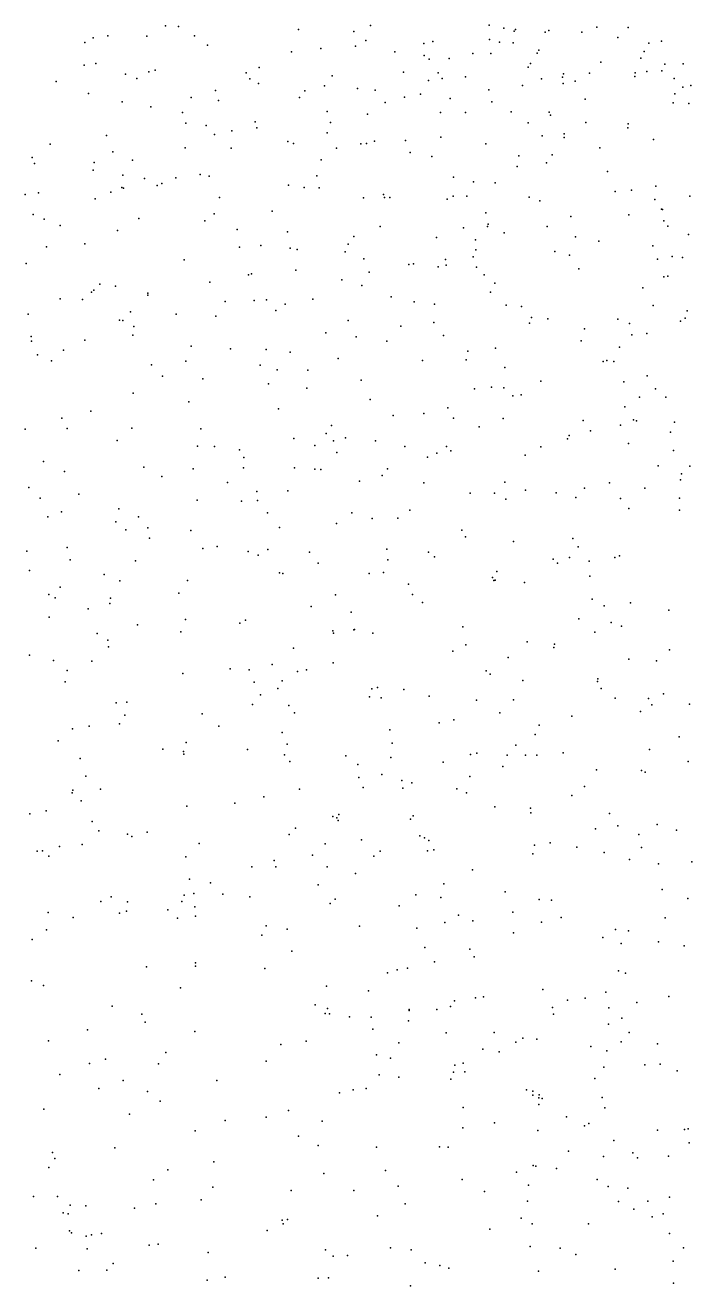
# Model space of a CAD drawing. Header units: metres. Extents: x -25 to 25, y -27.7 to 27.8.
# Drawn here: x 0.915 to 1.622, y -1.326 to 0.011 of the extents above; entities that cross this region are included whole.
import ezdxf

# ---------------------------------------------------------------- set-up
doc = ezdxf.new("R2010")
doc.units = ezdxf.units.M

msp = doc.modelspace()

# ---------------------------------------------------------------- linework, layer by layer
for p in [(1.0026, 0.0001, -7.661), (1.0636, 0.0107, -23.4432), (1.0775, 0.0102, -7.7325), (1.0944, 0.0004, 18.1904), (1.2045, 0.0071, 18.1273), (1.2634, 0.0048, -13.8699), (1.2809, 0.0111, -8.9092), (1.4069, 0.0115, -9.2109), (1.4224, 0.0085, -8.8446), (1.4334, 0.0052, 4.8404), (1.4349, 0.007, -8.4583), (1.4661, 0.004, -8.571), (1.4701, 0.0059, -8.6444), (1.5052, 0.0042, -9.7679), (1.5211, 0.0093, -9.5309), (1.5542, 0.0092, -26.7774), (0.978, -0.0069, 4.3519), (0.9871, -0.002, -9.9918), (1.0437, -0.0003, -0.958), (1.1081, -0.0098, 13.4801), (1.2283, -0.0131, 17.5155), (1.265, -0.0107, -8.9859), (1.276, -0.0048, 18.0697), (1.3376, -0.008, -8.0684), (1.347, -0.0058, -8.9291), (1.4071, -0.0038, -9.0453), (1.4177, -0.0064, -8.2734), (1.4323, -0.0071, -4.2355), (1.5433, -0.0015, 4.2308), (1.576, -0.0076, 18.8174), (1.5896, -0.0054, -8.7671), (1.1972, -0.0166, 17.6783), (1.3068, -0.0167, -7.9821), (1.338, -0.0205, -9.0447), (1.3434, -0.0247, 9.9641), (1.3643, -0.024, 18.0331), (1.3897, -0.0186, 19.6789), (1.4085, -0.0187, -8.1731), (1.4576, -0.0181, -9.8877), (1.4597, -0.0151, -6.3452), (1.5677, -0.0234, -13.7954), (1.5712, -0.0163, -9.6915), (0.9775, -0.0308, -13.8151), (0.9899, -0.0291, 18.2482), (1.0459, -0.0379, 19.5729), (1.0526, -0.0363, -9.9934), (1.1491, -0.0392, -15.141), (1.1629, -0.0335, -13.8647), (1.316, -0.0382, -4.7555), (1.3528, -0.0392, -9.9585), (1.4483, -0.033, 18.1995), (1.4507, -0.029, -9.3693), (1.4857, -0.0401, -8.3223), (1.5133, -0.0394, -8.3908), (1.5252, -0.0277, -8.4856), (1.5617, -0.0389, 19.1091), (1.5739, -0.0375, -8.5762), (1.59, -0.0368, 7.6508), (1.5932, -0.0297, 13.0418), (1.6126, -0.0294, 17.9507), (0.9476, -0.0484, -7.5653), (1.0214, -0.0404, 23.3934), (1.0334, -0.0452, -9.0903), (1.153, -0.0453, 4.0796), (1.1623, -0.0504, -24.3046), (1.2324, -0.0528, -7.8318), (1.2405, -0.0423, 17.8775), (1.3425, -0.0473, -4.4668), (1.357, -0.0451, -9.2044), (1.3818, -0.0432, -9.1082), (1.4422, -0.0525, -5.3877), (1.4622, -0.0454, -6.059), (1.4845, -0.0435, 18.513), (1.4854, -0.0502, 17.3296), (1.4979, -0.0479, 9.5704), (1.5612, -0.043, -9.779), (1.6029, -0.045, -6.8361), (1.6206, -0.0525, -9.6055), (0.9821, -0.0609, -9.1456), (1.091, -0.0652, 19.4083), (1.1168, -0.0578, 19.6105), (1.2059, -0.0653, -9.9922), (1.2114, -0.0583, 18.0551), (1.2672, -0.0558, -9.069), (1.2859, -0.0576, -9.9736), (1.3171, -0.065, -1.0496), (1.3341, -0.0617, 18.0829), (1.3654, -0.0662, 13.1997), (1.4065, -0.0571, -9.2873), (1.6036, -0.0615, -9.4954), (1.6121, -0.0544, 9.3677), (1.0176, -0.0698, 19.5594), (1.0482, -0.075, 17.5746), (1.1198, -0.0684, 17.4008), (1.2352, -0.08, 19.1595), (1.2966, -0.0704, 19.3144), (1.4096, -0.0698, -8.0713), (1.5088, -0.0669, 19.3594), (1.6018, -0.0708, -8.4653), (1.6187, -0.0715, -9.8205), (1.0817, -0.0813, 17.8052), (1.0852, -0.0926, 19.7811), (1.1588, -0.0909, 23.4814), (1.2387, -0.0918, 18.9223), (1.2779, -0.083, -4.9305), (1.3552, -0.0813, 18.7789), (1.3816, -0.0813, -7.9914), (1.4302, -0.0806, -28.4608), (1.4482, -0.092, -13.8603), (1.4704, -0.0807, 19.5092), (1.472, -0.084, -9.9499), (1.5094, -0.0917, 9.7322), (1.5541, -0.0931, -13.8113), (1.0011, -0.1054, 19.0383), (1.1066, -0.0948, -9.1105), (1.1156, -0.1045, -26.1317), (1.1339, -0.1005, -10.0173), (1.1606, -0.0974, 7.6989), (1.235, -0.1027, -9.1272), (1.4629, -0.1058, -2.2693), (1.4864, -0.1039, 10.6954), (1.5539, -0.0975, 4.7908), (0.9413, -0.1149, 18.2657), (1.0846, -0.1188, 18.8208), (1.1334, -0.1191, -7.6571), (1.1933, -0.1119, -13.8827), (1.1993, -0.114, 19.6356), (1.245, -0.1191, 18.2268), (1.2709, -0.1144, 18.5908), (1.2767, -0.114, 13.3204), (1.2851, -0.1117, -13.887), (1.3182, -0.1109, -7.8558), (1.3556, -0.1074, 17.9484), (1.4033, -0.1144, -23.9245), (1.4863, -0.1075, 23.6005), (1.5241, -0.1185, -9.3332), (1.5812, -0.1099, -9.9298), (0.9224, -0.1288, 19.4821), (1.0079, -0.1229, 18.158), (1.0287, -0.1317, 4.5388), (1.2288, -0.1315, 18.3905), (1.323, -0.1236, -5.1937), (1.3461, -0.1277, 19.6685), (1.4384, -0.1271, -8), (1.4738, -0.1261, -8.0629), (0.9247, -0.1353, 4.2279), (0.9868, -0.1425, 18.6629), (0.9879, -0.1343, -13.8401), (1.1004, -0.1469, -13.8784), (1.4364, -0.1385, -10.0149), (1.4678, -0.1347, 17.893), (1.5322, -0.1437, -8.1191), (1.0185, -0.1476, -9.1761), (1.0412, -0.1512, -7.5476), (1.0549, -0.1586, -23.0396), (1.0599, -0.1564, 18.3753), (1.0745, -0.1505, 18.0053), (1.11, -0.1487, -9.174), (1.1939, -0.1584, -10.0408), (1.224, -0.1485, -9.1884), (1.369, -0.1497, -24.5035), (1.3901, -0.1549, -14.917), (1.4131, -0.1559, -9.2509), (1.5835, -0.1593, 17.277), (0.9149, -0.1682, 19.8411), (0.9289, -0.1665, -9.2071), (0.9891, -0.1728, -7.4972), (1.0058, -0.1657, 18.0645), (1.0173, -0.1609, 13.8778), (1.0192, -0.1615, 23.5168), (1.121, -0.1715, 19.602), (1.2106, -0.1607, -21.9649), (1.2265, -0.161, 17.8991), (1.2735, -0.1718, -1.3934), (1.2947, -0.1683, -7.7555), (1.296, -0.1714, -4.3704), (1.3014, -0.1713, -1.182), (1.3623, -0.1731, -13.884), (1.3688, -0.1701, 23.7232), (1.3831, -0.1701, 17.8552), (1.4494, -0.1711, 19.6677), (1.5405, -0.1651, 19.6769), (1.5577, -0.1635, -10.0232), (1.5824, -0.1734, 17.8385), (1.6198, -0.1698, -8.2173), (1.1768, -0.1858, -4.8302), (1.4605, -0.175, -7.936), (1.5896, -0.1838, -24.1543), (1.5906, -0.1842, 4.3143), (0.9233, -0.1893, 4.0725), (0.9349, -0.1944, -24.9324), (1.0354, -0.1938, 17.9419), (1.1054, -0.1961, 13.7033), (1.1152, -0.1886, -10.0637), (1.4035, -0.1876, 17.2444), (1.4058, -0.1997, -10.0738), (1.4933, -0.1916, -10.0618), (1.5549, -0.1898, -13.8204), (1.5921, -0.196, 7.6547), (0.952, -0.2011, 17.3308), (1.0126, -0.2063, -13.8594), (1.1396, -0.2054, -7.5852), (1.1931, -0.2078, 4.0102), (1.2635, -0.2128, 19.7907), (1.2913, -0.2023, -1.9129), (1.3511, -0.2137, 19.6429), (1.3798, -0.2034, -4.2033), (1.4052, -0.2021, -7.8363), (1.4226, -0.2088, -9.3037), (1.4684, -0.2021, 17.7885), (1.4985, -0.2131, -9.3216), (1.5964, -0.2019, -6.4399), (1.6183, -0.2108, -13.7845), (0.9373, -0.2237, 18.0481), (0.9782, -0.2205, -10.044), (1.1421, -0.2239, 17.8155), (1.1647, -0.2222, 23.751), (1.1957, -0.2251, -28.5178), (1.2034, -0.2266, 4.7612), (1.2575, -0.221, 19.6293), (1.3923, -0.2162, -23.6114), (1.3926, -0.2268, 17.7423), (1.523, -0.2176, -7.9664), (1.5803, -0.2226, -8.0535), (1.0833, -0.2374, -9.265), (1.254, -0.2289, -1.751), (1.274, -0.2366, 23.8665), (1.3605, -0.2373, 13.368), (1.3898, -0.2343, -6.1186), (1.4766, -0.2285, -13.8689), (1.4919, -0.2325, -7.8964), (1.5855, -0.2369, 19.7647), (1.601, -0.2338, -24.6011), (1.6117, -0.2349, 19.6512), (0.9158, -0.2413, -13.8108), (1.1518, -0.2534, -4.5723), (1.1548, -0.2525, -10.0922), (1.202, -0.2484, -23.1713), (1.2797, -0.2506, -9.3193), (1.3216, -0.2426, -5.4942), (1.3265, -0.2418, -5.7631), (1.3527, -0.2449, -7.7211), (1.3614, -0.2431, -13.8885), (1.3935, -0.2454, -2.1978), (1.4016, -0.2535, -24.8187), (1.5018, -0.2471, -10.1284), (0.994, -0.2635, -7.4375), (1.0105, -0.2656, -9.2717), (1.1108, -0.2612, -7.5178), (1.2505, -0.2587, -7.6308), (1.2717, -0.2649, -13.903), (1.413, -0.2623, -7.7645), (1.5697, -0.2674, 10.2949), (1.5921, -0.2557, -6.9724), (1.5964, -0.2549, 10.0711), (0.9519, -0.279, -15.388), (0.9758, -0.2795, 17.8611), (0.9851, -0.2717, -25.2178), (0.9877, -0.2698, 14.151), (1.045, -0.2728, -13.8795), (1.045, -0.2751, 17.7738), (1.1578, -0.2807, -9.3212), (1.1706, -0.2801, 17.6991), (1.2198, -0.2792, 13.6146), (1.3029, -0.2768, -10.1178), (1.4082, -0.2718, -26.234), (1.0266, -0.2926, 19.8113), (1.1268, -0.2816, -5.0231), (1.1807, -0.2914, -5.2328), (1.1905, -0.2846, -7.5611), (1.3275, -0.2821, -9.3603), (1.3488, -0.2846, 7.648), (1.4249, -0.2855, 17.669), (1.4412, -0.2871, -9.3845), (1.5806, -0.2859, 10.4483), (1.6167, -0.2918, -13.7875), (0.9179, -0.2951, 14.3213), (1.0148, -0.3016, 19.5011), (1.0185, -0.3018, 23.7474), (1.0751, -0.2952, -10.0998), (1.1169, -0.2974, 4.6496), (1.2573, -0.302, 17.6444), (1.3481, -0.3041, -25.1023), (1.4496, -0.3047, -28.5772), (1.4519, -0.2988, 19.6305), (1.4689, -0.3, -10.1668), (1.5433, -0.3004, 24.0208), (1.5555, -0.3051, -7.8784), (1.6099, -0.3025, 10.8567), (1.6146, -0.2993, -6.7656), (0.9213, -0.319, -13.8167), (1.0291, -0.3173, -9.3279), (1.0302, -0.3084, 7.652), (1.2336, -0.3149, -9.3791), (1.2657, -0.3191, 19.607), (1.3133, -0.3079, 4.0566), (1.3586, -0.3178, -10.1496), (1.5079, -0.3109, -7.1312), (1.5581, -0.3171, 13.3075), (1.5742, -0.3157, -22.0111), (0.9216, -0.324, -25.6607), (0.9556, -0.3335, 19.4427), (0.9781, -0.3229, -7.3912), (1.0908, -0.329, -13.8881), (1.1327, -0.3318, 17.1417), (1.1704, -0.3328, -7.507), (1.2983, -0.3239, -7.6063), (1.3844, -0.3343, -6.2976), (1.4136, -0.3314, 19.804), (1.5043, -0.3234, -14.8211), (1.5449, -0.3301, 17.6364), (0.9278, -0.3382, 17.8159), (0.9427, -0.3447, 17.2012), (1.0852, -0.3449, -7.4442), (1.1958, -0.3355, -13.9014), (1.2469, -0.3422, -7.5526), (1.336, -0.3442, 17.5959), (1.3823, -0.3437, -9.4335), (1.5276, -0.3454, -9.4357), (1.5316, -0.3443, 4.8153), (1.5392, -0.3454, -7.804), (1.0488, -0.3488, -4.7462), (1.0605, -0.3609, -9.3788), (1.1641, -0.3492, -9.3958), (1.1819, -0.3541, -5.3917), (1.2145, -0.3547, -0.9657), (1.4233, -0.3518, 13.4507), (1.5744, -0.3605, -10.265), (1.1032, -0.3639, -4.4622), (1.173, -0.3692, -5.8706), (1.2136, -0.3736, -10.1592), (1.2712, -0.3652, -1.2166), (1.3912, -0.3745, -13.8902), (1.4095, -0.3727, 17.1456), (1.4224, -0.3733, -2.3489), (1.4617, -0.3663, -9.46), (1.5498, -0.3669, 4.3677), (1.5834, -0.3744, 17.1606), (1.0294, -0.379, -10.1137), (1.2807, -0.3859, -26.0836), (1.4318, -0.3817, -7.6572), (1.4408, -0.3809, 19.5918), (1.5663, -0.3833, 19.8247), (1.5943, -0.3834, -3.9174), (0.9845, -0.398, -9.3737), (1.0885, -0.3883, 19.4986), (1.1833, -0.3958, -7.4726), (1.3376, -0.4007, 13.6182), (1.3631, -0.3945, -10.2126), (1.5509, -0.3935, 19.6052), (0.9538, -0.4054, -13.8286), (1.2397, -0.4132, 17.5478), (1.3049, -0.4026, -13.897), (1.3692, -0.4056, -7.59), (1.4217, -0.4059, -7.3106), (1.5064, -0.4081, -6.6779), (1.546, -0.413, -9.48), (1.56, -0.4073, -7.7576), (1.5632, -0.4085, -13.8165), (1.6034, -0.4099, 11.4126), (0.9149, -0.4173, -7.3327), (0.9594, -0.4165, -10.0976), (1.0281, -0.4163, -13.8662), (1.101, -0.4168, 24.0082), (1.1998, -0.4272, -6.2339), (1.234, -0.4219, -9.4744), (1.2546, -0.4266, -7.4969), (1.3964, -0.4149, -9.4885), (1.4898, -0.4275, -10.2919), (1.4916, -0.424, -7.6727), (1.5142, -0.419, -7.5627), (1.599, -0.4205, 10.9953), (1.0124, -0.4291, 4.5247), (1.0974, -0.4352, -0.8929), (1.1156, -0.4355, -5.5362), (1.1422, -0.4393, 17.5594), (1.222, -0.4347, 19.5122), (1.2418, -0.4295, 19.82), (1.2864, -0.4295, -2.0523), (1.3173, -0.4358, 17.5242), (1.3615, -0.4358, -23.2469), (1.3663, -0.4401, 19.5436), (1.4616, -0.4359, -22.2086), (1.5547, -0.4325, 17.5707), (1.6023, -0.4399, -26.2947), (0.9344, -0.4514, -9.3805), (1.1467, -0.4473, 19.4746), (1.2452, -0.442, -1.3569), (1.3414, -0.4471, -7.5352), (1.3513, -0.4428, -4.0774), (1.4452, -0.445, -7.6167), (0.9564, -0.462, 3.889), (1.0405, -0.4576, -4.5684), (1.0596, -0.4676, -7.3719), (1.0931, -0.4595, -10.1552), (1.1465, -0.4583, 4.6989), (1.2003, -0.4584, -10.1984), (1.2221, -0.4598, -1.572), (1.2284, -0.4602, -13.8916), (1.2935, -0.4664, -9.5158), (1.2989, -0.4594, -15.0309), (1.5862, -0.4563, -10.3798), (1.6109, -0.4648, -2.6401), (1.6195, -0.4564, 11.7333), (0.9186, -0.479, -10.0627), (1.1293, -0.4737, -13.8764), (1.2694, -0.4725, -10.2225), (1.3377, -0.4741, -10.2444), (1.4236, -0.4736, -10.2907), (1.508, -0.4798, -10.3564), (1.5343, -0.4742, 19.5471), (1.5718, -0.4797, 13.4952), (1.6096, -0.4711, -7.7509), (0.9306, -0.4903, 23.9133), (0.9717, -0.4863, 17.6189), (1.0973, -0.4927, 19.4178), (1.1443, -0.4936, -15.1725), (1.1605, -0.4834, -25.6162), (1.1612, -0.493, 24.1371), (1.1932, -0.4827, -7.4209), (1.3866, -0.485, 17.4966), (1.4125, -0.485, -7.4673), (1.4244, -0.4916, -9.5418), (1.4454, -0.4821, 19.8542), (1.4779, -0.4849, -13.8525), (1.4989, -0.4898, -7.6265), (1.546, -0.4909, 11.2249), (1.6088, -0.4905, -9.5194), (0.9532, -0.5051, -13.807), (1.014, -0.5019, 14.3465), (1.1718, -0.5059, 3.9614), (1.2612, -0.506, 7.6762), (1.3227, -0.5033, 19.484), (1.5549, -0.5016, -13.8021), (1.6088, -0.5031, 17.5384), (0.9388, -0.5103, -7.3145), (1.011, -0.5156, -6.002), (1.0349, -0.5103, -9.4746), (1.1844, -0.5216, 17.0037), (1.245, -0.5173, 4.8029), (1.2827, -0.5121, 13.8763), (1.31, -0.5118, -7.475), (1.0217, -0.5241, -10.1204), (1.045, -0.5219, -28.5355), (1.0468, -0.533, -13.8518), (1.0906, -0.5249, 17.5094), (1.3778, -0.5245, 4.9155), (1.3816, -0.5316, -7.5064), (1.4956, -0.5331, -9.5666), (0.9165, -0.5466, -22.671), (0.9592, -0.5429, -5.7099), (1.1034, -0.544, -10.1671), (1.1185, -0.5416, 14.2286), (1.1512, -0.547, -22.8504), (1.172, -0.5448, 17.4716), (1.2163, -0.5479, -10.2436), (1.2983, -0.5445, 4.0843), (1.3425, -0.5479, -10.3017), (1.4328, -0.5364, -26.1121), (1.5014, -0.5421, 11.3912), (0.9624, -0.5559, 19.2481), (1.0317, -0.5571, -6.158), (1.162, -0.551, -13.866), (1.2255, -0.5595, -6.4847), (1.2994, -0.5559, -6.7095), (1.3488, -0.5526, -2.2229), (1.4747, -0.5552, -14.8986), (1.4794, -0.5593, 13.6966), (1.4919, -0.5536, -7.5685), (1.5128, -0.5572, -28.6293), (1.5402, -0.5536, 4.4251), (1.545, -0.5515, -7.6199), (0.9196, -0.5672, -10.0532), (0.9987, -0.5714, 19.8214), (1.1847, -0.5696, -25.8313), (1.1882, -0.5704, -7.3776), (1.2796, -0.5704, -6.9962), (1.2948, -0.5694, -9.5892), (1.4103, -0.5746, 17.4434), (1.4149, -0.5684, -9.592), (1.5135, -0.5734, -3.9242), (0.9519, -0.5851, -9.4769), (1.0152, -0.5783, -7.32), (1.0868, -0.5779, 19.3337), (1.3214, -0.5817, -1.1067), (1.4119, -0.578, -13.8469), (1.4133, -0.5775, -10.37), (1.4445, -0.5798, 24.2842), (0.94, -0.5928, 19.1622), (0.9467, -0.5962, 24.0603), (1.0053, -0.5965, 16.9706), (1.0777, -0.5913, -9.5488), (1.2439, -0.5932, -13.866), (1.3256, -0.5927, -13.8561), (1.3363, -0.6011, -7.4347), (1.516, -0.5977, -13.7984), (1.5566, -0.6014, 17.4619), (0.9815, -0.6079, -4.8546), (1.0047, -0.6023, -9.5272), (1.218, -0.6053, 19.3633), (1.2604, -0.6115, 17.4234), (1.5289, -0.6047, -10.4638), (1.5973, -0.6093, 19.5064), (0.9403, -0.6168, -13.7592), (1.034, -0.625, -10.1082), (1.085, -0.6191, 17.4707), (1.1425, -0.6231, -22.2848), (1.1485, -0.6198, -10.1943), (1.379, -0.627, -9.617), (1.5021, -0.6187, 19.4394), (1.5363, -0.6223, 11.8941), (1.5471, -0.6263, 17.0217), (0.9912, -0.634, 14.5353), (1.0025, -0.6413, -13.7807), (1.0798, -0.6322, -7.3251), (1.2411, -0.6312, -1.4758), (1.2418, -0.6336, -7.3757), (1.2633, -0.6301, -10.2704), (1.2639, -0.6299, -7.292), (1.2836, -0.6339, -9.6154), (1.5189, -0.6326, -2.5266), (1.0033, -0.6482, 19.1809), (1.1993, -0.6495, 7.7013), (1.3683, -0.6529, 7.7353), (1.3821, -0.646, 19.3722), (1.4473, -0.6428, 13.876), (1.4756, -0.6489, 11.7471), (1.4761, -0.6455, -7.5001), (1.5982, -0.6513, 4.8781), (0.9194, -0.657, -5.4723), (0.9449, -0.6627, 4.4984), (0.9855, -0.6633, -7.2978), (1.1768, -0.667, -7.3448), (1.2415, -0.6651, -1.7658), (1.4271, -0.6597, -13.7945), (1.5551, -0.6613, -7.5556), (1.5843, -0.6631, -23.3106), (0.9594, -0.6734, 17.5287), (1.0821, -0.6766, -10.1282), (1.1323, -0.6715, 16.8833), (1.1523, -0.6727, 3.9158), (1.2037, -0.6744, -6.7553), (1.213, -0.6726, 19.2952), (1.4038, -0.6739, -7.4384), (1.4078, -0.6774, -7.6257), (1.5221, -0.6823, 17.4265), (0.9574, -0.6853, -0.8948), (1.1576, -0.6858, -9.6171), (1.1829, -0.6923, 17.4248), (1.1873, -0.6843, -10.2105), (1.2826, -0.693, -13.8005), (1.2885, -0.6914, -22.452), (1.3162, -0.6935, -10.3121), (1.4426, -0.684, -10.4133), (1.5217, -0.6851, -13.7389), (1.5256, -0.6923, 19.4061), (1.0113, -0.7077, -13.7449), (1.0225, -0.7071, -10.0443), (1.1643, -0.6991, -4.1602), (1.2798, -0.7014, -7.3695), (1.2923, -0.7023, 14.2201), (1.3431, -0.7006, -9.6409), (1.3935, -0.7048, 19.9439), (1.4326, -0.7045, 17.4058), (1.5403, -0.7029, 24.3662), (1.5758, -0.7031, -13.6971), (1.5918, -0.6982, 19.459), (1.0205, -0.7207, -4.4238), (1.1025, -0.7192, -7.315), (1.156, -0.7096, 4.7034), (1.1944, -0.7104, 14.3457), (1.2004, -0.7183, 24.3173), (1.4183, -0.7184, 19.3264), (1.4946, -0.7218, -7.4734), (1.5674, -0.717, -10.5327), (1.5793, -0.7097, 12.0879), (1.6193, -0.7091, -7.849), (0.965, -0.7352, 3.808), (0.9828, -0.7325, -7.2735), (1.0149, -0.7299, 19.1301), (1.1201, -0.7324, -13.7601), (1.3538, -0.7289, -13.7642), (1.3695, -0.7258, -10.3609), (1.46, -0.7315, 4.9059), (0.9499, -0.7479, -9.5958), (1.1874, -0.739, 19.2203), (1.3016, -0.7364, 4.8203), (1.4558, -0.7412, -9.6609), (1.6085, -0.7437, -7.5548), (1.0609, -0.7567, 24.2559), (1.0826, -0.7594, -6.5689), (1.083, -0.7621, -9.632), (1.0855, -0.7498, -10.0887), (1.1507, -0.7573, -10.154), (1.1926, -0.7514, -0.9902), (1.304, -0.7505, -7.5252), (1.3872, -0.7625, -9.6672), (1.3939, -0.7611, 11.374), (1.435, -0.7525, -7.4164), (1.4852, -0.7606, -10.4579), (1.5769, -0.7573, -3.89), (0.9733, -0.7668, -9.947), (1.19, -0.763, -7.0924), (1.1956, -0.77, -7.3251), (1.2547, -0.764, -10.2437), (1.2676, -0.7732, -13.7524), (1.3027, -0.7656, 17.3817), (1.358, -0.7706, -1.0652), (1.4212, -0.7751, 11.2112), (1.4261, -0.7632, 4.2658), (1.4454, -0.7632, -25.8603), (1.4573, -0.7633, -13.7243), (1.618, -0.77, -13.6198), (0.9793, -0.7854, -15.3348), (1.2685, -0.787, -7.3401), (1.2932, -0.7839, -15.1173), (1.3864, -0.7857, 11.6654), (1.5206, -0.7788, 17.3978), (1.5684, -0.7795, 14.0073), (1.5723, -0.7812, -9.6746), (0.9655, -0.8005, -4.7125), (0.9946, -0.7994, -13.695), (1.2058, -0.7992, 17.3973), (1.2734, -0.7977, -1.9091), (1.3143, -0.7901, 19.2356), (1.3153, -0.7983, -2.1079), (1.3249, -0.7926, -9.6799), (1.3727, -0.7988, 7.8232), (1.5081, -0.7966, 4.4197), (0.9646, -0.8033, 19.062), (0.9742, -0.8117, 17.4932), (1.1373, -0.8141, -10.0964), (1.1678, -0.8076, -9.6628), (1.383, -0.8032, -23.0718), (1.4945, -0.8059, 19.3204), (0.9197, -0.8254, -9.7925), (0.937, -0.8223, -13.655), (1.0861, -0.8174, -7.2944), (1.241, -0.8283, -4.0704), (1.2475, -0.8263, -10.2051), (1.3264, -0.8276, -10.2988), (1.4127, -0.8179, 19.2722), (1.4508, -0.8195, -9.7131), (1.4511, -0.8244, -10.4265), (1.5345, -0.825, -13.6338), (0.9859, -0.8337, -9.6869), (1.2014, -0.8407, -7.2724), (1.2453, -0.8298, -13.7128), (1.2466, -0.8324, 19.2019), (1.3233, -0.831, -7.3537), (1.5197, -0.8415, -10.4927), (1.5434, -0.8383, -2.5474), (1.5849, -0.8369, -9.7183), (0.9931, -0.8435, -4.5151), (1.0233, -0.8472, -9.7611), (1.0279, -0.8494, -7.2655), (1.0442, -0.845, 19.1191), (1.1948, -0.8474, -10.1303), (1.2715, -0.8532, 19.9908), (1.3332, -0.8489, 4.1165), (1.3383, -0.851, -13.6843), (1.3428, -0.8539, 16.7946), (1.4715, -0.8561, 10.9942), (1.5654, -0.8475, 7.9754), (1.6055, -0.8429, -10.6235), (0.9277, -0.8652, -0.9918), (0.9332, -0.8647, 19.9563), (0.9513, -0.8602, -7.2314), (0.9754, -0.8581, 7.6742), (1.0995, -0.8571, -4.24), (1.2195, -0.8692, 3.9266), (1.2331, -0.8573, 14.5263), (1.2914, -0.8652, 17.3871), (1.3415, -0.8647, -9.7333), (1.3481, -0.8637, 14.4127), (1.4533, -0.868, -13.642), (1.4551, -0.8586, -22.6988), (1.5, -0.8607, -7.4283), (1.5287, -0.8666, 24.4365), (1.5683, -0.8613, -23.2311), (0.9399, -0.8706, -6.3909), (1.0852, -0.871, -6.8019), (1.1553, -0.8819, -10.0411), (1.1787, -0.8752, -7.3111), (1.1806, -0.8817, -13.666), (1.2349, -0.8816, -1.0864), (1.2846, -0.8703, -1.7048), (1.5558, -0.8741, 17.4014), (1.5864, -0.8787, 19.4152), (1.6217, -0.8766, 4.827), (1.0892, -0.895, -9.8641), (1.2651, -0.8889, -9.76), (1.3892, -0.8848, 11.8318), (1.1115, -0.8987, -13.6473), (1.2257, -0.9008, -28.5958), (1.3587, -0.8999, -10.2986), (1.424, -0.9083, -28.7096), (1.5902, -0.9058, -10.5937), (0.9952, -0.9186, 17.4933), (1.0061, -0.9135, -13.6172), (1.0232, -0.9188, -22.4003), (1.0809, -0.9184, 17.4434), (1.0836, -0.9117, -1.0459), (1.0936, -0.9101, -7.2826), (1.1243, -0.9109, -9.9347), (1.1531, -0.9135, 19.1487), (1.2383, -0.9206, 16.6424), (1.2434, -0.9161, -10.1248), (1.3291, -0.9114, 11.4852), (1.3557, -0.9144, -13.6325), (1.4599, -0.9163, -7.3953), (1.4728, -0.9171, -9.7858), (1.6174, -0.9155, -13.4817), (0.9392, -0.9303, -13.5786), (0.9659, -0.9354, 15.6255), (1.0148, -0.9308, -7.2465), (1.0223, -0.9287, -6.6303), (1.0661, -0.9273, 19.1117), (1.0763, -0.9364, 4.5756), (1.0947, -0.9241, 15.1767), (1.0956, -0.934, 24.3341), (1.3114, -0.9233, -10.1945), (1.3744, -0.933, 19.2258), (1.4318, -0.9299, 4.2704), (1.4833, -0.9355, -15.0662), (1.5935, -0.936, 4.6127), (0.9375, -0.9485, 19.0136), (1.1704, -0.9442, -15.2001), (1.1928, -0.948, -9.9923), (1.2692, -0.9446, -9.8114), (1.33, -0.9468, -1.1899), (1.3599, -0.9407, 11.2286), (1.3895, -0.9389, -3.9755), (1.4624, -0.9406, -10.4044), (1.5409, -0.9484, -7.4475), (1.5545, -0.9497, -7.8313), (0.9223, -0.959, 16.5792), (1.1657, -0.9543, 14.9498), (1.4326, -0.9519, -13.5693), (1.5273, -0.9566, 19.3415), (1.547, -0.9632, 20.2507), (1.5863, -0.9612, 10.8024), (1.1977, -0.9711, -7.3076), (1.3388, -0.9672, -9.8256), (1.3865, -0.9691, 7.9114), (1.6138, -0.9657, -9.8225), (1.0435, -0.9879, 16.3793), (1.0953, -0.9838, 20.0533), (1.0956, -0.9872, -13.5825), (1.1691, -0.9895, 15.8417), (1.3202, -0.9893, -7.339), (1.3489, -0.9825, -13.5683), (1.3911, -0.9771, -10.2943), (0.9214, -1.0028, -6.4808), (1.2991, -0.9942, 14.7986), (1.3094, -0.9912, -10.1363), (1.5439, -0.9921, 12.242), (1.5513, -0.9947, -10.5014), (0.9342, -1.0078, -5.0226), (1.0796, -1.0103, -7.0216), (1.2344, -1.0083, -13.5751), (1.2789, -1.0132, -9.9686), (1.4639, -1.0121, 10.9365), (1.5306, -1.0147, 4.4636), (1.007, -1.0295, -7.2252), (1.2223, -1.0283, -22.8647), (1.3657, -1.0299, -1.5946), (1.3701, -1.024, -9.9376), (1.3922, -1.0209, -7.3624), (1.4007, -1.0196, -13.5173), (1.49, -1.0232, -2.443), (1.5088, -1.0211, -13.4652), (1.5634, -1.0259, 16.6383), (1.5974, -1.0194, 8.1553), (1.0384, -1.0381, 17.5003), (1.2328, -1.0373, -7.4268), (1.2353, -1.0321, 17.43), (1.2374, -1.0379, 16.264), (1.2588, -1.0409, -7.3196), (1.2816, -1.0412, 15.0869), (1.322, -1.033, -7.5847), (1.322, -1.0342, 16.4754), (1.3514, -1.033, -10.04), (1.4741, -1.0312, 24.4639), (1.4752, -1.0382, -10.3811), (1.5338, -1.0313, -7.4365), (1.5474, -1.0424, 19.3788), (0.9809, -1.0547, 19.0254), (1.0421, -1.0467, 3.6838), (1.0948, -1.0564, -7.2647), (1.2836, -1.0539, 15.3348), (1.3212, -1.0451, 11.7468), (1.5334, -1.0486, -9.8947), (0.9395, -1.0665, -13.5042), (1.2128, -1.0669, 20.1683), (1.3111, -1.0684, 15.9945), (1.3614, -1.0578, 19.2121), (1.4121, -1.0574, 4.1641), (1.4351, -1.0678, -10.2855), (1.4426, -1.0635, 19.2549), (1.4573, -1.0645, -9.9399), (1.5468, -1.0674, 4.7446), (1.5554, -1.0574, -13.4079), (1.5854, -1.0697, -7.4825), (1.0641, -1.0787, -13.5237), (1.1858, -1.0704, -13.5324), (1.2873, -1.0814, -13.5204), (1.4003, -1.0754, 11.9661), (1.4173, -1.078, -10.0155), (1.5148, -1.0723, -28.8289), (1.5316, -1.0771, -10.4308), (0.983, -1.0904, -6.6367), (0.9999, -1.0858, 20.1534), (1.0563, -1.0907, 19.0713), (1.1705, -1.0879, 17.4738), (1.3021, -1.0847, -4.1127), (1.3705, -1.0921, -1.226), (1.3794, -1.0901, -10.096), (1.5286, -1.0944, 14.7523), (1.5721, -1.0918, -9.9599), (1.5881, -1.0912, -10.5302), (0.9516, -1.102, -7.1934), (1.0187, -1.1085, -6.8169), (1.1182, -1.1084, -7.1525), (1.2901, -1.1026, 24.4372), (1.3109, -1.1051, 11.3178), (1.3662, -1.1072, 15.5209), (1.3692, -1.0995, -1.7701), (1.381, -1.0992, -2.1055), (1.519, -1.1063, 17.4356), (1.6063, -1.0981, -13.345), (0.9928, -1.1169, 24.283), (1.0447, -1.1202, -22.6472), (1.2481, -1.1216, 4.6247), (1.2627, -1.1184, -7.328), (1.2764, -1.117, 17.4575), (1.4464, -1.1183, 20.3731), (1.4531, -1.1199, -10.2015), (1.4599, -1.1237, 15.9516), (1.058, -1.1305, 17.5278), (1.4531, -1.1241, -13.4542), (1.4597, -1.1268, 15.0016), (1.4597, -1.1339, 12.1074), (1.463, -1.1276, 16.2282), (1.5266, -1.1266, -13.4039), (0.9348, -1.1391, -13.4803), (1.0256, -1.1443, 4.4118), (1.1703, -1.1474, -13.5003), (1.1942, -1.1402, -7.3114), (1.3793, -1.1373, 17.4539), (1.4888, -1.147, -7.4234), (1.5296, -1.1375, -10.0267), (1.0952, -1.1619, -28.5226), (1.127, -1.1511, -4.3805), (1.2296, -1.1517, -1.2033), (1.3789, -1.1588, 19.223), (1.4124, -1.1534, 11.0289), (1.4586, -1.1616, -10.1007), (1.5078, -1.1565, 10.8488), (1.5124, -1.1541, 19.3499), (1.5853, -1.1611, 17.4472), (1.6139, -1.1607, -13.3116), (1.618, -1.1599, -7.8891), (1.2048, -1.1675, 3.7461), (1.539, -1.1722, 15.6571), (1.6191, -1.1746, -10.5693), (0.9437, -1.185, 4.2752), (1.0098, -1.1799, 7.6615), (1.2256, -1.1774, 17.5011), (1.2875, -1.1793, 20.3693), (1.3542, -1.179, -13.4623), (1.3635, -1.1794, 3.9659), (1.4909, -1.1835, -10.3002), (1.5282, -1.1891, 8.285), (1.5592, -1.1852, -13.35), (1.5643, -1.1906, -10.0625), (1.5971, -1.1888, -7.5129), (0.9401, -1.201, -6.4354), (0.9464, -1.1912, -6.1705), (1.0661, -1.2035, -13.4836), (1.115, -1.1947, 19.0822), (1.2968, -1.204, 7.9024), (1.4534, -1.1987, 8.1248), (1.4564, -1.1994, -13.4171), (1.4782, -1.202, -2.3965), (1.0509, -1.2141, -7.2398), (1.2316, -1.2072, -7.3264), (1.3783, -1.2137, -7.3851), (1.4359, -1.2057, 4.1151), (1.5215, -1.2136, 17.4734), (1.1139, -1.2219, -15.3313), (1.1968, -1.2252, 19.12), (1.2632, -1.2251, -13.4718), (1.3104, -1.2205, -7.545), (1.4018, -1.2263, 17.4957), (1.4487, -1.2196, -1.3641), (1.533, -1.221, -10.2052), (1.5539, -1.2229, -10.1372), (0.9236, -1.2315, -6.5602), (0.949, -1.2318, 3.6195), (0.9625, -1.2409, -1.2202), (0.979, -1.2417, -6.2892), (1.0306, -1.244, 19.0141), (1.0533, -1.2393, 17.5842), (1.1014, -1.2351, 3.6515), (1.3177, -1.2393, 17.5135), (1.4475, -1.2367, -7.4179), (1.5439, -1.2371, -7.4847), (1.575, -1.2365, -15.2253), (1.598, -1.2325, -10.4684), (0.9553, -1.2491, -6.4948), (0.9605, -1.2499, 18.9681), (1.1872, -1.2569, -13.4721), (1.1931, -1.2559, 17.5471), (1.2886, -1.2523, 19.1686), (1.4409, -1.2545, -1.7102), (1.5603, -1.245, 8.4771), (1.5797, -1.2531, -13.3149), (1.5913, -1.2501, -2.5526), (0.9617, -1.268, -7.1464), (0.964, -1.2703, 17.6732), (0.9956, -1.2708, -6.7504), (1.1716, -1.2678, -7.3182), (1.1883, -1.2607, 24.4018), (1.4077, -1.2664, 24.4507), (1.4525, -1.2606, 20.5454), (1.5121, -1.2607, -13.369), (1.598, -1.2709, -7.5429), (0.9796, -1.2739, -13.4571), (0.985, -1.2723, -6.1272), (1.0464, -1.2832, 20.4391), (1.056, -1.2824, -6.9552), (0.9261, -1.2866, -6.6648), (0.9804, -1.2872, -6.0379), (1.1088, -1.2911, -7.2599), (1.2334, -1.2881, 4.5688), (1.2413, -1.2951, -4.3734), (1.2565, -1.2941, -7.4028), (1.3024, -1.2861, 11.5168), (1.3243, -1.2883, -13.4504), (1.4504, -1.2846, 19.2864), (1.482, -1.2866, -1.5357), (1.4987, -1.2932, -23.267), (1.613, -1.2862, -10.2814), (0.9719, -1.31, -6.5615), (1.0015, -1.3097, -6.3705), (1.0083, -1.3026, -6.2127), (1.3391, -1.3022, 11.7981), (1.3544, -1.3047, -7.3964), (1.364, -1.3077, 4.6629), (1.4591, -1.311, -2.2649), (1.5406, -1.3087, 17.5143), (1.6019, -1.3003, -29.0918), (1.108, -1.3206, 19.0436), (1.1268, -1.3171, -13.4699), (1.2257, -1.3182, -13.4683), (1.2364, -1.3179, 19.1265), (1.6025, -1.3235, 4.357), (1.3235, -1.3264, 17.5511)]:
    msp.add_point(p)

doc.saveas('drawing.dxf')
